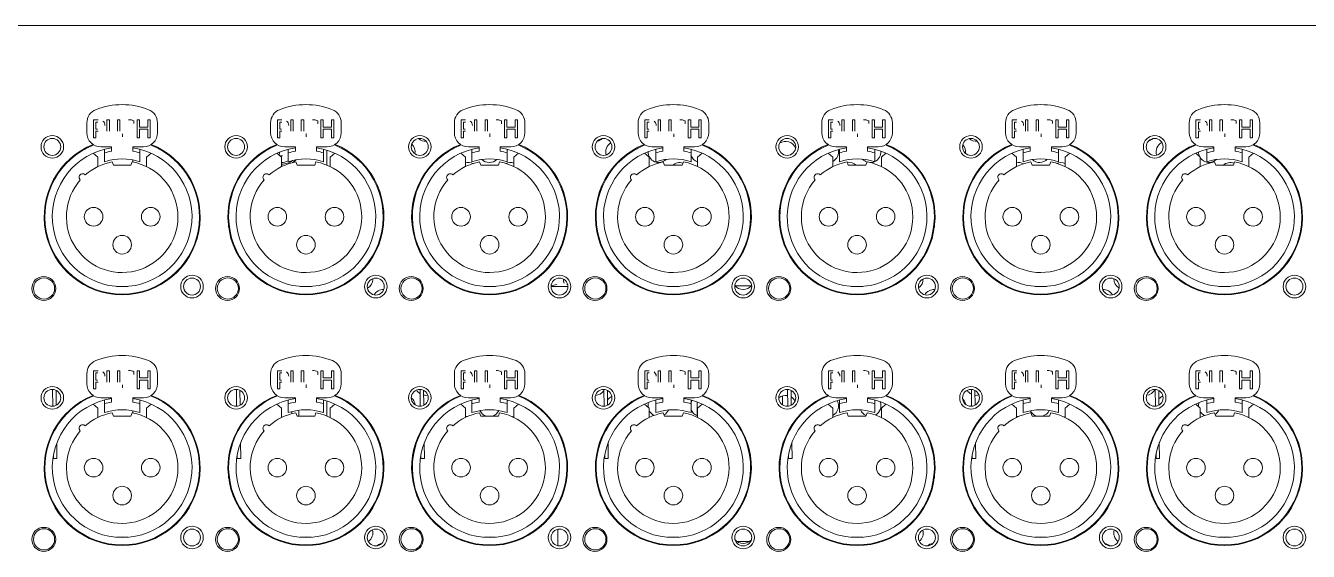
# Model space of a CAD drawing. Header units: millimetres. Extents: x -12727 to 3737, y -1743 to 2772.
# Drawn here: x 583 to 764.8, y 554.1 to 628.7 of the extents above; entities that cross this region are included whole.
import ezdxf

# ---------------------------------------------------------------- set-up
doc = ezdxf.new("R2010")
doc.units = ezdxf.units.MM
doc.layers.get('0').update_dxf_attribs({"lineweight": 5})
doc.layers.add('-0', color=7, linetype='Continuous', lineweight=5)

# ---------------------------------------------------------------- blocks, each defined once
blk = doc.blocks.new('BEHRINGER S32')
at = {"layer": '-0', "color": 253, "lineweight": 15}
for p, q in [((21.31, 132.06), (460.31, 132.06)), ((240.89, 116.87), (240.89, 118.29)), ((242.48, 118.69), (241.84, 118.69)), ((241.84, 118.69), (241.84, 116.15)), ((242.18, 117.39), (242.18, 118.4)), ((242.18, 118.4), (242.46, 118.4)), ((243.74, 118.69), (243.74, 117.11)), ((244.08, 118.69), (243.74, 118.69)), ((244.08, 117.11), (244.08, 118.69)), ((245.24, 118.69), (245.24, 117.1)), ((245.58, 118.69), (245.24, 118.69)), ((245.58, 117.11), (245.58, 118.69)), ((247.54, 118.17), (247.56, 118.17)), ((247.56, 118.17), (247.56, 118.57)), ((248.01, 118.69), (248.01, 116.15)), ((248.34, 118.69), (248.01, 118.69)), ((248.34, 117.69), (248.34, 118.69)), ((249.51, 118.69), (249.51, 117.69)), ((249.85, 118.69), (249.51, 118.69)), ((249.85, 116.15), (249.85, 118.69)), ((250.89, 118.29), (250.89, 116.87)), ((266.93, 116.87), (266.93, 118.29)), ((268.52, 118.69), (267.88, 118.69)), ((267.88, 118.69), (267.88, 116.15)), ((268.22, 117.39), (268.22, 118.4)), ((268.22, 118.4), (268.5, 118.4)), ((269.77, 118.69), (269.77, 117.11)), ((270.11, 118.69), (269.77, 118.69)), ((270.11, 117.11), (270.11, 118.69)), ((271.27, 118.69), (271.27, 117.1)), ((271.61, 118.69), (271.27, 118.69)), ((271.61, 117.11), (271.61, 118.69)), ((273.57, 118.17), (273.6, 118.17)), ((273.6, 118.17), (273.6, 118.57)), ((274.04, 118.69), (274.04, 116.15)), ((274.38, 118.69), (274.04, 118.69)), ((274.38, 117.69), (274.38, 118.69)), ((275.55, 118.69), (275.55, 117.69)), ((275.88, 118.69), (275.55, 118.69)), ((275.88, 116.15), (275.88, 118.69)), ((276.93, 118.29), (276.93, 116.87)), ((292.96, 116.87), (292.96, 118.29)), ((294.55, 118.69), (293.91, 118.69)), ((293.91, 118.69), (293.91, 116.15)), ((294.25, 117.39), (294.25, 118.4)), ((294.25, 118.4), (294.53, 118.4)), ((295.81, 118.69), (295.81, 117.11)), ((296.15, 118.69), (295.81, 118.69)), ((296.15, 117.11), (296.15, 118.69)), ((297.31, 118.69), (297.31, 117.1)), ((297.65, 118.69), (297.31, 118.69)), ((297.65, 117.11), (297.65, 118.69)), ((299.61, 118.17), (299.63, 118.17)), ((299.63, 118.17), (299.63, 118.57)), ((300.08, 118.69), (300.08, 116.15)), ((300.41, 118.69), (300.08, 118.69)), ((300.41, 117.69), (300.41, 118.69)), ((301.58, 118.69), (301.58, 117.69)), ((301.92, 118.69), (301.58, 118.69)), ((301.92, 116.15), (301.92, 118.69)), ((302.96, 118.29), (302.96, 116.87)), ((319, 116.87), (319, 118.29)), ((320.59, 118.69), (319.95, 118.69)), ((319.95, 118.69), (319.95, 116.15)), ((320.29, 117.39), (320.29, 118.4)), ((320.29, 118.4), (320.57, 118.4)), ((321.84, 118.69), (321.84, 117.11)), ((322.18, 118.69), (321.84, 118.69)), ((322.18, 117.11), (322.18, 118.69)), ((323.34, 118.69), (323.34, 117.1)), ((323.68, 118.69), (323.34, 118.69)), ((323.68, 117.11), (323.68, 118.69)), ((325.64, 118.17), (325.67, 118.17)), ((325.67, 118.17), (325.67, 118.57)), ((326.11, 118.69), (326.11, 116.15)), ((326.45, 118.69), (326.11, 118.69)), ((326.45, 117.69), (326.45, 118.69)), ((327.62, 118.69), (327.62, 117.69)), ((327.95, 118.69), (327.62, 118.69)), ((327.95, 116.15), (327.95, 118.69)), ((329, 118.29), (329, 116.87)), ((345.03, 116.87), (345.03, 118.29)), ((346.62, 118.69), (345.98, 118.69)), ((345.98, 118.69), (345.98, 116.15)), ((346.32, 117.39), (346.32, 118.4)), ((346.32, 118.4), (346.6, 118.4)), ((347.88, 118.69), (347.88, 117.11)), ((348.22, 118.69), (347.88, 118.69)), ((348.22, 117.11), (348.22, 118.69)), ((349.38, 118.69), (349.38, 117.1)), ((349.72, 118.69), (349.38, 118.69)), ((349.72, 117.11), (349.72, 118.69)), ((351.68, 118.17), (351.7, 118.17)), ((351.7, 118.17), (351.7, 118.57)), ((352.15, 118.69), (352.15, 116.15)), ((352.48, 118.69), (352.15, 118.69)), ((352.48, 117.69), (352.48, 118.69)), ((353.65, 118.69), (353.65, 117.69)), ((353.99, 118.69), (353.65, 118.69)), ((353.99, 116.15), (353.99, 118.69)), ((355.03, 118.29), (355.03, 116.87)), ((371.07, 116.87), (371.07, 118.29)), ((372.66, 118.69), (372.02, 118.69)), ((372.02, 118.69), (372.02, 116.15)), ((372.36, 117.39), (372.36, 118.4)), ((372.36, 118.4), (372.64, 118.4)), ((373.91, 118.69), (373.91, 117.11)), ((374.25, 118.69), (373.91, 118.69)), ((374.25, 117.11), (374.25, 118.69)), ((375.41, 118.69), (375.41, 117.1)), ((375.75, 118.69), (375.41, 118.69)), ((375.75, 117.11), (375.75, 118.69)), ((377.71, 118.17), (377.74, 118.17)), ((377.74, 118.17), (377.74, 118.57)), ((378.18, 118.69), (378.18, 116.15)), ((378.52, 118.69), (378.18, 118.69)), ((378.52, 117.69), (378.52, 118.69)), ((379.69, 118.69), (379.69, 117.69)), ((380.02, 118.69), (379.69, 118.69)), ((380.02, 116.15), (380.02, 118.69)), ((381.07, 118.29), (381.07, 116.87)), ((397.1, 116.87), (397.1, 118.29)), ((398.69, 118.69), (398.05, 118.69)), ((398.05, 118.69), (398.05, 116.15)), ((398.39, 117.39), (398.39, 118.4)), ((398.39, 118.4), (398.67, 118.4)), ((399.95, 118.69), (399.95, 117.11)), ((400.29, 118.69), (399.95, 118.69)), ((400.29, 117.11), (400.29, 118.69)), ((401.45, 118.69), (401.45, 117.1)), ((401.79, 118.69), (401.45, 118.69)), ((401.79, 117.11), (401.79, 118.69)), ((403.75, 118.17), (403.77, 118.17)), ((403.77, 118.17), (403.77, 118.57)), ((404.22, 118.69), (404.22, 116.15)), ((404.55, 118.69), (404.22, 118.69)), ((404.55, 117.69), (404.55, 118.69)), ((405.72, 118.69), (405.72, 117.69)), ((406.06, 118.69), (405.72, 118.69)), ((406.06, 116.15), (406.06, 118.69)), ((407.1, 118.29), (407.1, 116.87)), ((242.41, 117.39), (242.18, 117.39)), ((242.18, 117.1), (242.47, 117.1)), ((242.18, 116.15), (242.18, 117.1)), ((245.93, 116.73), (245.93, 116.3)), ((245.96, 116.73), (245.93, 116.73)), ((249.51, 117.69), (248.34, 117.69)), ((248.34, 117.39), (249.51, 117.39)), ((248.34, 116.15), (248.34, 117.39)), ((249.51, 117.39), (249.51, 116.15)), ((268.45, 117.39), (268.22, 117.39)), ((268.22, 117.1), (268.5, 117.1)), ((268.22, 116.15), (268.22, 117.1)), ((271.97, 116.73), (271.97, 116.3)), ((271.99, 116.73), (271.97, 116.73)), ((275.55, 117.69), (274.38, 117.69)), ((274.38, 117.39), (275.55, 117.39)), ((274.38, 116.15), (274.38, 117.39)), ((275.55, 117.39), (275.55, 116.15)), ((294.48, 117.39), (294.25, 117.39)), ((294.25, 117.1), (294.54, 117.1)), ((294.25, 116.15), (294.25, 117.1)), ((298, 116.73), (298, 116.3)), ((298.03, 116.73), (298, 116.73)), ((301.58, 117.69), (300.41, 117.69)), ((300.41, 117.39), (301.58, 117.39)), ((300.41, 116.15), (300.41, 117.39)), ((301.58, 117.39), (301.58, 116.15)), ((320.52, 117.39), (320.29, 117.39)), ((320.29, 117.1), (320.57, 117.1)), ((320.29, 116.15), (320.29, 117.1)), ((324.04, 116.73), (324.04, 116.3)), ((324.06, 116.73), (324.04, 116.73)), ((327.62, 117.69), (326.45, 117.69)), ((326.45, 117.39), (327.62, 117.39)), ((326.45, 116.15), (326.45, 117.39)), ((327.62, 117.39), (327.62, 116.15)), ((346.55, 117.39), (346.32, 117.39)), ((346.32, 117.1), (346.61, 117.1)), ((346.32, 116.15), (346.32, 117.1)), ((350.07, 116.73), (350.07, 116.3)), ((350.1, 116.73), (350.07, 116.73)), ((353.65, 117.69), (352.48, 117.69)), ((352.48, 117.39), (353.65, 117.39)), ((352.48, 116.15), (352.48, 117.39)), ((353.65, 117.39), (353.65, 116.15)), ((372.59, 117.39), (372.36, 117.39)), ((372.36, 117.1), (372.64, 117.1)), ((372.36, 116.15), (372.36, 117.1)), ((376.11, 116.73), (376.11, 116.3)), ((376.13, 116.73), (376.11, 116.73)), ((379.69, 117.69), (378.52, 117.69)), ((378.52, 117.39), (379.69, 117.39)), ((378.52, 116.15), (378.52, 117.39)), ((379.69, 117.39), (379.69, 116.15)), ((398.62, 117.39), (398.39, 117.39)), ((398.39, 117.1), (398.68, 117.1)), ((398.39, 116.15), (398.39, 117.1)), ((402.14, 116.73), (402.14, 116.3)), ((402.17, 116.73), (402.14, 116.73)), ((405.72, 117.69), (404.55, 117.69)), ((404.55, 117.39), (405.72, 117.39)), ((404.55, 116.15), (404.55, 117.39)), ((405.72, 117.39), (405.72, 116.15)), ((241.84, 116.15), (242.18, 116.15)), ((244.39, 114.87), (242.89, 114.87)), ((243.39, 114.55), (243.39, 114.03)), ((244.39, 114.25), (244.39, 114.87)), ((247.39, 114.87), (247.39, 114.25)), ((248.89, 114.87), (247.39, 114.87)), ((248.01, 116.15), (248.34, 116.15)), ((248.39, 114.03), (248.39, 114.55)), ((249.51, 116.15), (249.85, 116.15)), ((267.88, 116.15), (268.22, 116.15)), ((270.43, 114.87), (268.93, 114.87)), ((269.43, 114.55), (269.43, 114.03)), ((270.43, 114.25), (270.43, 114.87)), ((273.43, 114.87), (273.43, 114.25)), ((274.93, 114.87), (273.43, 114.87)), ((274.04, 116.15), (274.38, 116.15)), ((274.43, 114.03), (274.43, 114.55)), ((275.55, 116.15), (275.88, 116.15)), ((293.91, 116.15), (294.25, 116.15)), ((296.46, 114.87), (294.96, 114.87)), ((295.46, 114.55), (295.46, 114.03)), ((296.46, 114.25), (296.46, 114.87)), ((299.46, 114.87), (299.46, 114.25)), ((300.96, 114.87), (299.46, 114.87)), ((300.08, 116.15), (300.41, 116.15)), ((300.46, 114.03), (300.46, 114.55)), ((301.58, 116.15), (301.92, 116.15)), ((319.95, 116.15), (320.29, 116.15)), ((322.5, 114.87), (321, 114.87)), ((321.5, 114.55), (321.5, 114.03)), ((322.5, 114.25), (322.5, 114.87)), ((325.5, 114.87), (325.5, 114.25)), ((327, 114.87), (325.5, 114.87)), ((326.11, 116.15), (326.45, 116.15)), ((326.5, 114.03), (326.5, 114.55)), ((327.62, 116.15), (327.95, 116.15)), ((345.98, 116.15), (346.32, 116.15)), ((348.53, 114.87), (347.03, 114.87)), ((347.53, 114.55), (347.53, 114.03)), ((348.53, 114.25), (348.53, 114.87)), ((351.53, 114.87), (351.53, 114.25)), ((353.03, 114.87), (351.53, 114.87)), ((352.15, 116.15), (352.48, 116.15)), ((352.53, 114.03), (352.53, 114.55)), ((353.65, 116.15), (353.99, 116.15)), ((372.02, 116.15), (372.36, 116.15)), ((374.57, 114.87), (373.07, 114.87)), ((373.57, 114.55), (373.57, 114.03)), ((374.57, 114.25), (374.57, 114.87)), ((377.57, 114.87), (377.57, 114.25)), ((379.07, 114.87), (377.57, 114.87)), ((378.18, 116.15), (378.52, 116.15)), ((378.57, 114.03), (378.57, 114.55)), ((379.69, 116.15), (380.02, 116.15)), ((398.05, 116.15), (398.39, 116.15)), ((400.6, 114.87), (399.1, 114.87)), ((399.6, 114.55), (399.6, 114.03)), ((400.6, 114.25), (400.6, 114.87)), ((403.6, 114.87), (403.6, 114.25)), ((405.1, 114.87), (403.6, 114.87)), ((404.22, 116.15), (404.55, 116.15)), ((404.6, 114.03), (404.6, 114.55)), ((405.72, 116.15), (406.06, 116.15)), ((242.45, 113.4), (241.8, 113.99)), ((242.45, 113.4), (242.45, 112.08)), ((243.39, 112.78), (243.39, 114.03)), ((244.64, 112.27), (244.47, 112.74)), ((247.31, 112.74), (247.14, 112.27)), ((247.41, 113.03), (247.41, 112.72)), ((248.39, 114.03), (248.39, 112.78)), ((249.98, 113.99), (249.34, 113.4)), ((249.34, 112.08), (249.34, 113.4)), ((268.48, 113.4), (267.83, 113.99)), ((268.14, 113.71), (268.19, 114.14)), ((268.48, 113.4), (268.48, 112.08)), ((269.43, 112.78), (269.43, 114.03)), ((270.68, 112.27), (270.5, 112.74)), ((273.35, 112.74), (273.18, 112.27)), ((274.43, 114.03), (274.43, 112.78)), ((274.91, 112.29), (274.91, 114.41)), ((276.02, 113.99), (275.37, 113.4)), ((275.37, 112.08), (275.37, 113.4)), ((294.52, 113.4), (293.87, 113.99)), ((294.52, 113.4), (294.52, 112.08)), ((295.46, 112.78), (295.46, 114.03)), ((296.71, 112.27), (296.54, 112.74)), ((299.38, 112.74), (299.21, 112.27)), ((300.46, 114.03), (300.46, 112.78)), ((302.05, 113.99), (301.41, 113.4)), ((301.41, 112.08), (301.41, 113.4)), ((320.55, 113.4), (319.9, 113.99)), ((320.55, 113.4), (320.55, 112.08)), ((321.5, 112.78), (321.5, 114.03)), ((322.75, 112.27), (322.57, 112.74)), ((325.42, 112.74), (325.25, 112.27)), ((326.5, 114.03), (326.5, 112.78)), ((328.09, 113.99), (327.44, 113.4)), ((327.44, 112.08), (327.44, 113.4)), ((346.59, 113.4), (345.94, 113.99)), ((346.59, 113.4), (346.59, 112.08)), ((347.53, 112.78), (347.53, 114.03)), ((348.78, 112.27), (348.61, 112.74)), ((351.45, 112.74), (351.28, 112.27)), ((352.53, 114.03), (352.53, 112.78)), ((354.12, 113.99), (353.48, 113.4)), ((353.48, 112.08), (353.48, 113.4)), ((372.62, 113.4), (371.97, 113.99)), ((372.62, 113.4), (372.62, 112.08)), ((373.57, 112.78), (373.57, 114.03)), ((374.82, 112.27), (374.64, 112.74)), ((377.49, 112.74), (377.32, 112.27)), ((378.57, 114.03), (378.57, 112.78)), ((380.16, 113.99), (379.51, 113.4)), ((379.51, 112.08), (379.51, 113.4)), ((398.66, 113.4), (398.01, 113.99)), ((398.66, 113.4), (398.66, 112.08)), ((399.6, 112.78), (399.6, 114.03)), ((400.85, 112.27), (400.68, 112.74)), ((403.52, 112.74), (403.35, 112.27)), ((404.6, 114.03), (404.6, 112.78)), ((406.19, 113.99), (405.55, 113.4)), ((405.55, 112.08), (405.55, 113.4)), ((244.64, 112.27), (247.14, 112.27)), ((270.68, 112.27), (273.18, 112.27)), ((296.71, 112.27), (299.21, 112.27)), ((322.75, 112.27), (325.25, 112.27)), ((348.78, 112.27), (351.28, 112.27)), ((374.82, 112.27), (377.32, 112.27)), ((400.85, 112.27), (403.35, 112.27)), ((403.41, 112.44), (403.41, 112.57)), ((234.94, 106.45), (234.94, 104.97)), ((256.84, 104.97), (256.84, 106.45)), ((260.98, 106.45), (260.98, 104.97)), ((282.88, 104.97), (282.88, 106.45)), ((287.01, 106.45), (287.01, 104.97)), ((308.91, 104.97), (308.91, 106.45)), ((313.05, 106.45), (313.05, 104.97)), ((334.95, 104.97), (334.95, 106.45)), ((339.08, 106.45), (339.08, 104.97)), ((360.98, 104.97), (360.98, 106.45)), ((365.12, 106.45), (365.12, 104.97)), ((387.02, 104.97), (387.02, 106.45)), ((391.15, 106.45), (391.15, 104.97)), ((413.05, 104.97), (413.05, 106.45)), ((234.94, 104.97), (234.94, 103.49)), ((256.84, 103.49), (256.84, 104.97)), ((260.98, 104.97), (260.98, 103.49)), ((282.88, 103.49), (282.88, 104.97)), ((287.01, 104.97), (287.01, 103.49)), ((308.91, 103.49), (308.91, 104.97)), ((313.05, 104.97), (313.05, 103.49)), ((334.95, 103.49), (334.95, 104.97)), ((339.08, 104.97), (339.08, 103.49)), ((360.98, 103.49), (360.98, 104.97)), ((365.12, 104.97), (365.12, 103.49)), ((387.02, 103.49), (387.02, 104.97)), ((391.15, 104.97), (391.15, 103.49)), ((413.05, 103.49), (413.05, 104.97)), ((246.71, 95.1), (245.07, 95.1)), ((272.74, 95.1), (271.11, 95.1)), ((298.78, 95.1), (297.14, 95.1)), ((306.66, 95.11), (309.06, 95.11)), ((307.51, 95.39), (307.51, 95.39)), ((324.81, 95.1), (323.18, 95.1)), ((335.03, 95.16), (332.79, 95.16)), ((350.85, 95.1), (349.21, 95.1)), ((376.88, 95.1), (375.25, 95.1)), ((402.92, 95.1), (401.28, 95.1)), ((240.89, 81.31), (240.89, 82.73)), ((242.48, 83.13), (241.84, 83.13)), ((241.84, 83.13), (241.84, 80.59)), ((242.18, 81.83), (242.18, 82.84)), ((242.18, 82.84), (242.46, 82.84)), ((242.41, 81.83), (242.18, 81.83)), ((243.74, 83.13), (243.74, 81.55)), ((244.08, 83.13), (243.74, 83.13)), ((244.08, 81.55), (244.08, 83.13)), ((245.24, 83.13), (245.24, 81.54)), ((245.58, 83.13), (245.24, 83.13)), ((245.58, 81.55), (245.58, 83.13)), ((247.54, 82.61), (247.56, 82.61)), ((247.56, 82.61), (247.56, 83.01)), ((248.01, 83.13), (248.01, 80.59)), ((248.34, 83.13), (248.01, 83.13)), ((248.34, 82.13), (248.34, 83.13)), ((249.51, 82.13), (248.34, 82.13)), ((248.34, 81.83), (249.51, 81.83)), ((248.34, 80.59), (248.34, 81.83)), ((249.51, 83.13), (249.51, 82.13)), ((249.85, 83.13), (249.51, 83.13)), ((249.51, 81.83), (249.51, 80.59)), ((249.85, 80.59), (249.85, 83.13)), ((250.89, 82.73), (250.89, 81.31)), ((266.93, 81.31), (266.93, 82.73)), ((268.52, 83.13), (267.88, 83.13)), ((267.88, 83.13), (267.88, 80.59)), ((268.22, 81.83), (268.22, 82.84)), ((268.22, 82.84), (268.5, 82.84)), ((268.45, 81.83), (268.22, 81.83)), ((269.77, 83.13), (269.77, 81.55)), ((270.11, 83.13), (269.77, 83.13)), ((270.11, 81.55), (270.11, 83.13)), ((271.27, 83.13), (271.27, 81.54)), ((271.61, 83.13), (271.27, 83.13)), ((271.61, 81.55), (271.61, 83.13)), ((273.57, 82.61), (273.6, 82.61)), ((273.6, 82.61), (273.6, 83.01)), ((274.04, 83.13), (274.04, 80.59)), ((274.38, 83.13), (274.04, 83.13)), ((274.38, 82.13), (274.38, 83.13)), ((275.55, 82.13), (274.38, 82.13)), ((274.38, 81.83), (275.55, 81.83)), ((274.38, 80.59), (274.38, 81.83)), ((275.55, 83.13), (275.55, 82.13)), ((275.88, 83.13), (275.55, 83.13)), ((275.55, 81.83), (275.55, 80.59)), ((275.88, 80.59), (275.88, 83.13)), ((276.93, 82.73), (276.93, 81.31)), ((292.96, 81.31), (292.96, 82.73)), ((294.55, 83.13), (293.91, 83.13)), ((293.91, 83.13), (293.91, 80.59)), ((294.25, 81.83), (294.25, 82.84)), ((294.25, 82.84), (294.53, 82.84)), ((294.48, 81.83), (294.25, 81.83)), ((295.81, 83.13), (295.81, 81.55)), ((296.15, 83.13), (295.81, 83.13)), ((296.15, 81.55), (296.15, 83.13)), ((297.31, 83.13), (297.31, 81.54)), ((297.65, 83.13), (297.31, 83.13)), ((297.65, 81.55), (297.65, 83.13)), ((299.61, 82.61), (299.63, 82.61)), ((299.63, 82.61), (299.63, 83.01)), ((300.08, 83.13), (300.08, 80.59)), ((300.41, 83.13), (300.08, 83.13)), ((300.41, 82.13), (300.41, 83.13)), ((301.58, 82.13), (300.41, 82.13)), ((300.41, 81.83), (301.58, 81.83)), ((300.41, 80.59), (300.41, 81.83)), ((301.58, 83.13), (301.58, 82.13)), ((301.92, 83.13), (301.58, 83.13)), ((301.58, 81.83), (301.58, 80.59)), ((301.92, 80.59), (301.92, 83.13)), ((302.96, 82.73), (302.96, 81.31)), ((319, 81.31), (319, 82.73)), ((320.59, 83.13), (319.95, 83.13)), ((319.95, 83.13), (319.95, 80.59)), ((320.29, 81.83), (320.29, 82.84)), ((320.29, 82.84), (320.57, 82.84)), ((320.52, 81.83), (320.29, 81.83)), ((321.84, 83.13), (321.84, 81.55)), ((322.18, 83.13), (321.84, 83.13)), ((322.18, 81.55), (322.18, 83.13)), ((323.34, 83.13), (323.34, 81.54)), ((323.68, 83.13), (323.34, 83.13)), ((323.68, 81.55), (323.68, 83.13)), ((325.64, 82.61), (325.67, 82.61)), ((325.67, 82.61), (325.67, 83.01)), ((326.11, 83.13), (326.11, 80.59)), ((326.45, 83.13), (326.11, 83.13)), ((326.45, 82.13), (326.45, 83.13)), ((327.62, 82.13), (326.45, 82.13)), ((326.45, 81.83), (327.62, 81.83)), ((326.45, 80.59), (326.45, 81.83)), ((327.62, 83.13), (327.62, 82.13)), ((327.95, 83.13), (327.62, 83.13)), ((327.62, 81.83), (327.62, 80.59)), ((327.95, 80.59), (327.95, 83.13)), ((329, 82.73), (329, 81.31)), ((345.03, 81.31), (345.03, 82.73)), ((346.62, 83.13), (345.98, 83.13)), ((345.98, 83.13), (345.98, 80.59)), ((346.32, 81.83), (346.32, 82.84)), ((346.32, 82.84), (346.6, 82.84)), ((346.55, 81.83), (346.32, 81.83)), ((347.88, 83.13), (347.88, 81.55)), ((348.22, 83.13), (347.88, 83.13)), ((348.22, 81.55), (348.22, 83.13)), ((349.38, 83.13), (349.38, 81.54)), ((349.72, 83.13), (349.38, 83.13)), ((349.72, 81.55), (349.72, 83.13)), ((351.68, 82.61), (351.7, 82.61)), ((351.7, 82.61), (351.7, 83.01)), ((352.15, 83.13), (352.15, 80.59)), ((352.48, 83.13), (352.15, 83.13)), ((352.48, 82.13), (352.48, 83.13)), ((353.65, 82.13), (352.48, 82.13)), ((352.48, 81.83), (353.65, 81.83)), ((352.48, 80.59), (352.48, 81.83)), ((353.65, 83.13), (353.65, 82.13)), ((353.99, 83.13), (353.65, 83.13)), ((353.65, 81.83), (353.65, 80.59)), ((353.99, 80.59), (353.99, 83.13)), ((355.03, 82.73), (355.03, 81.31)), ((371.07, 81.31), (371.07, 82.73)), ((372.66, 83.13), (372.02, 83.13)), ((372.02, 83.13), (372.02, 80.59)), ((372.36, 81.83), (372.36, 82.84)), ((372.36, 82.84), (372.64, 82.84)), ((372.59, 81.83), (372.36, 81.83)), ((373.91, 83.13), (373.91, 81.55)), ((374.25, 83.13), (373.91, 83.13)), ((374.25, 81.55), (374.25, 83.13)), ((375.41, 83.13), (375.41, 81.54)), ((375.75, 83.13), (375.41, 83.13)), ((375.75, 81.55), (375.75, 83.13)), ((377.71, 82.61), (377.74, 82.61)), ((377.74, 82.61), (377.74, 83.01)), ((378.18, 83.13), (378.18, 80.59)), ((378.52, 83.13), (378.18, 83.13)), ((378.52, 82.13), (378.52, 83.13)), ((379.69, 82.13), (378.52, 82.13)), ((378.52, 81.83), (379.69, 81.83)), ((378.52, 80.59), (378.52, 81.83)), ((379.69, 83.13), (379.69, 82.13)), ((380.02, 83.13), (379.69, 83.13)), ((379.69, 81.83), (379.69, 80.59)), ((380.02, 80.59), (380.02, 83.13)), ((381.07, 82.73), (381.07, 81.31)), ((397.1, 81.31), (397.1, 82.73)), ((398.69, 83.13), (398.05, 83.13)), ((398.05, 83.13), (398.05, 80.59)), ((398.39, 81.83), (398.39, 82.84)), ((398.39, 82.84), (398.67, 82.84)), ((398.62, 81.83), (398.39, 81.83)), ((399.95, 83.13), (399.95, 81.55)), ((400.29, 83.13), (399.95, 83.13)), ((400.29, 81.55), (400.29, 83.13)), ((401.45, 83.13), (401.45, 81.54)), ((401.79, 83.13), (401.45, 83.13)), ((401.79, 81.55), (401.79, 83.13)), ((403.75, 82.61), (403.77, 82.61)), ((403.77, 82.61), (403.77, 83.01)), ((404.22, 83.13), (404.22, 80.59)), ((404.55, 83.13), (404.22, 83.13)), ((404.55, 82.13), (404.55, 83.13)), ((405.72, 82.13), (404.55, 82.13)), ((404.55, 81.83), (405.72, 81.83)), ((404.55, 80.59), (404.55, 81.83)), ((405.72, 83.13), (405.72, 82.13)), ((406.06, 83.13), (405.72, 83.13)), ((405.72, 81.83), (405.72, 80.59)), ((406.06, 80.59), (406.06, 83.13)), ((407.1, 82.73), (407.1, 81.31)), ((236.06, 78.11), (236.03, 80.51)), ((236.56, 78.25), (236.53, 80.38)), ((241.84, 80.59), (242.18, 80.59)), ((242.18, 81.54), (242.47, 81.54)), ((242.18, 80.59), (242.18, 81.54)), ((245.93, 81.17), (245.93, 80.74)), ((245.96, 81.17), (245.93, 81.17)), ((248.01, 80.59), (248.34, 80.59)), ((249.51, 80.59), (249.85, 80.59)), ((262.1, 78.11), (262.07, 80.51)), ((262.6, 78.25), (262.57, 80.38)), ((267.88, 80.59), (268.22, 80.59)), ((268.22, 81.54), (268.5, 81.54)), ((268.22, 80.59), (268.22, 81.54)), ((271.97, 81.17), (271.97, 80.74)), ((271.99, 81.17), (271.97, 81.17)), ((274.04, 80.59), (274.38, 80.59)), ((275.55, 80.59), (275.88, 80.59)), ((288.14, 78.11), (288.11, 80.51)), ((288.63, 78.26), (288.61, 80.38)), ((293.91, 80.59), (294.25, 80.59)), ((294.25, 81.54), (294.54, 81.54)), ((294.25, 80.59), (294.25, 81.54)), ((298, 81.17), (298, 80.74)), ((298.03, 81.17), (298, 81.17)), ((300.08, 80.59), (300.41, 80.59)), ((301.58, 80.59), (301.92, 80.59)), ((314.18, 78.11), (314.15, 80.51)), ((314.67, 78.26), (314.65, 80.38)), ((319.95, 80.59), (320.29, 80.59)), ((320.29, 81.54), (320.57, 81.54)), ((320.29, 80.59), (320.29, 81.54)), ((324.04, 81.17), (324.04, 80.74)), ((324.06, 81.17), (324.04, 81.17)), ((326.11, 80.59), (326.45, 80.59)), ((327.62, 80.59), (327.95, 80.59)), ((340.22, 78.11), (340.19, 80.51)), ((340.71, 78.26), (340.69, 80.37)), ((345.98, 80.59), (346.32, 80.59)), ((346.32, 81.54), (346.61, 81.54)), ((346.32, 80.59), (346.32, 81.54)), ((350.07, 81.17), (350.07, 80.74)), ((350.1, 81.17), (350.07, 81.17)), ((352.15, 80.59), (352.48, 80.59)), ((353.65, 80.59), (353.99, 80.59)), ((366.26, 78.11), (366.23, 80.51)), ((366.75, 78.27), (366.73, 80.37)), ((372.02, 80.59), (372.36, 80.59)), ((372.36, 81.54), (372.64, 81.54)), ((372.36, 80.59), (372.36, 81.54)), ((376.11, 81.17), (376.11, 80.74)), ((376.13, 81.17), (376.11, 81.17)), ((378.18, 80.59), (378.52, 80.59)), ((379.69, 80.59), (380.02, 80.59)), ((392.3, 78.11), (392.27, 80.51)), ((392.79, 78.27), (392.77, 80.37)), ((398.05, 80.59), (398.39, 80.59)), ((398.39, 81.54), (398.68, 81.54)), ((398.39, 80.59), (398.39, 81.54)), ((402.14, 81.17), (402.14, 80.74)), ((402.17, 81.17), (402.14, 81.17)), ((404.22, 80.59), (404.55, 80.59)), ((405.72, 80.59), (406.06, 80.59)), ((242.45, 77.84), (241.8, 78.43)), ((244.39, 79.31), (242.89, 79.31)), ((243.39, 78.99), (243.39, 78.47)), ((243.39, 77.22), (243.39, 78.47)), ((244.39, 78.69), (244.39, 79.31)), ((247.39, 79.31), (247.39, 78.69)), ((248.89, 79.31), (247.39, 79.31)), ((248.39, 78.47), (248.39, 78.99)), ((248.39, 78.47), (248.39, 77.22)), ((249.98, 78.43), (249.34, 77.84)), ((268.48, 77.84), (267.83, 78.43)), ((270.43, 79.31), (268.93, 79.31)), ((269.43, 78.99), (269.43, 78.47)), ((269.43, 77.22), (269.43, 78.47)), ((270.43, 78.69), (270.43, 79.31)), ((273.43, 79.31), (273.43, 78.69)), ((274.93, 79.31), (273.43, 79.31)), ((274.43, 78.47), (274.43, 78.99)), ((274.43, 78.47), (274.43, 77.22)), ((274.91, 76.73), (274.91, 78.85)), ((276.02, 78.43), (275.37, 77.84)), ((294.52, 77.84), (293.87, 78.43)), ((296.46, 79.31), (294.96, 79.31)), ((295.46, 78.99), (295.46, 78.47)), ((295.46, 77.22), (295.46, 78.47)), ((296.46, 78.69), (296.46, 79.31)), ((299.46, 79.31), (299.46, 78.69)), ((300.96, 79.31), (299.46, 79.31)), ((300.46, 78.47), (300.46, 78.99)), ((300.46, 78.47), (300.46, 77.22)), ((302.05, 78.43), (301.41, 77.84)), ((320.55, 77.84), (319.9, 78.43)), ((322.5, 79.31), (321, 79.31)), ((321.5, 78.99), (321.5, 78.47)), ((321.5, 77.22), (321.5, 78.47)), ((322.5, 78.69), (322.5, 79.31)), ((325.5, 79.31), (325.5, 78.69)), ((327, 79.31), (325.5, 79.31)), ((326.5, 78.47), (326.5, 78.99)), ((326.5, 78.47), (326.5, 77.22)), ((327.36, 78.72), (327.36, 76.76)), ((328.09, 78.43), (327.44, 77.84)), ((339.46, 78.32), (339.46, 79.59)), ((346.59, 77.84), (345.94, 78.43)), ((348.53, 79.31), (347.03, 79.31)), ((347.53, 78.99), (347.53, 78.47)), ((347.53, 77.22), (347.53, 78.47)), ((348.53, 78.69), (348.53, 79.31)), ((351.53, 79.31), (351.53, 78.69)), ((353.03, 79.31), (351.53, 79.31)), ((352.53, 78.47), (352.53, 78.99)), ((352.53, 78.47), (352.53, 77.22)), ((354.12, 78.43), (353.48, 77.84)), ((372.62, 77.84), (371.97, 78.43)), ((374.57, 79.31), (373.07, 79.31)), ((373.57, 78.99), (373.57, 78.47)), ((373.57, 77.22), (373.57, 78.47)), ((374.57, 78.69), (374.57, 79.31)), ((377.57, 79.31), (377.57, 78.69)), ((379.07, 79.31), (377.57, 79.31)), ((378.57, 78.47), (378.57, 78.99)), ((378.57, 78.47), (378.57, 77.22)), ((380.16, 78.43), (379.51, 77.84)), ((398.66, 77.84), (398.01, 78.43)), ((400.6, 79.31), (399.1, 79.31)), ((399.6, 78.99), (399.6, 78.47)), ((399.6, 77.22), (399.6, 78.47)), ((400.6, 78.69), (400.6, 79.31)), ((403.6, 79.31), (403.6, 78.69)), ((405.1, 79.31), (403.6, 79.31)), ((404.6, 78.47), (404.6, 78.99)), ((404.6, 78.47), (404.6, 77.22)), ((406.19, 78.43), (405.55, 77.84)), ((242.45, 77.84), (242.45, 76.52)), ((244.64, 76.71), (244.47, 77.18)), ((244.64, 76.71), (247.14, 76.71)), ((247.31, 77.18), (247.14, 76.71)), ((247.41, 77.47), (247.41, 77.16)), ((249.34, 76.52), (249.34, 77.84)), ((268.48, 77.84), (268.48, 76.52)), ((269.91, 77.36), (269.91, 77.05)), ((270.68, 76.71), (270.5, 77.18)), ((270.68, 76.71), (273.18, 76.71)), ((270.91, 76.71), (270.91, 77.55)), ((273.35, 77.18), (273.18, 76.71)), ((275.37, 76.52), (275.37, 77.84)), ((294.52, 77.84), (294.52, 76.52)), ((296.71, 76.71), (296.54, 77.18)), ((296.71, 76.71), (299.21, 76.71)), ((299.38, 77.18), (299.21, 76.71)), ((301.41, 76.52), (301.41, 77.84)), ((320.55, 77.84), (320.55, 76.52)), ((322.75, 76.71), (322.57, 77.18)), ((322.75, 76.71), (325.25, 76.71)), ((325.42, 77.18), (325.25, 76.71)), ((327.44, 76.52), (327.44, 77.84)), ((346.59, 77.84), (346.59, 76.52)), ((348.78, 76.71), (348.61, 77.18)), ((348.78, 76.71), (351.28, 76.71)), ((351.45, 77.18), (351.28, 76.71)), ((353.48, 76.52), (353.48, 77.84)), ((372.62, 77.84), (372.62, 76.52)), ((374.82, 76.71), (374.64, 77.18)), ((374.82, 76.71), (377.32, 76.71)), ((377.49, 77.18), (377.32, 76.71)), ((379.51, 76.52), (379.51, 77.84)), ((398.66, 77.84), (398.66, 76.52)), ((400.85, 76.71), (400.68, 77.18)), ((400.85, 76.71), (403.35, 76.71)), ((403.52, 77.18), (403.35, 76.71)), ((405.55, 76.52), (405.55, 77.84)), ((236.65, 70.69), (236.63, 72.9)), ((262.69, 70.69), (262.66, 72.91)), ((288.73, 70.69), (288.7, 72.92)), ((314.77, 70.69), (314.74, 72.94)), ((340.81, 70.69), (340.78, 72.95)), ((366.85, 70.69), (366.82, 72.96)), ((392.89, 70.69), (392.86, 72.97)), ((234.94, 70.89), (234.94, 69.41)), ((236.15, 70.69), (236.15, 71.17)), ((256.84, 69.41), (256.84, 70.89)), ((260.98, 70.89), (260.98, 69.41)), ((262.19, 70.69), (262.19, 71.19)), ((282.88, 69.41), (282.88, 70.89)), ((287.01, 70.89), (287.01, 69.41)), ((288.23, 70.69), (288.23, 71.22)), ((308.91, 69.41), (308.91, 70.89)), ((313.05, 70.89), (313.05, 69.41)), ((314.27, 70.69), (314.27, 71.24)), ((334.95, 69.41), (334.95, 70.89)), ((339.08, 70.89), (339.08, 69.41)), ((340.31, 70.69), (340.31, 71.27)), ((360.98, 69.41), (360.98, 70.89)), ((365.12, 70.89), (365.12, 69.41)), ((366.35, 70.69), (366.35, 71.29)), ((387.02, 69.41), (387.02, 70.89)), ((391.15, 70.89), (391.15, 69.41)), ((392.39, 70.69), (392.39, 71.32)), ((413.05, 69.41), (413.05, 70.89)), ((234.94, 69.41), (234.94, 67.93)), ((236.65, 70.69), (236.15, 70.69)), ((256.84, 67.93), (256.84, 69.41)), ((260.98, 69.41), (260.98, 67.93)), ((262.69, 70.69), (262.19, 70.69)), ((282.88, 67.93), (282.88, 69.41)), ((287.01, 69.41), (287.01, 67.93)), ((288.73, 70.69), (288.23, 70.69)), ((308.91, 67.93), (308.91, 69.41)), ((313.05, 69.41), (313.05, 67.93)), ((314.77, 70.69), (314.27, 70.69)), ((334.95, 67.93), (334.95, 69.41)), ((339.08, 69.41), (339.08, 67.93)), ((340.81, 70.69), (340.31, 70.69)), ((360.98, 67.93), (360.98, 69.41)), ((365.12, 69.41), (365.12, 67.93)), ((366.85, 70.69), (366.35, 70.69)), ((387.02, 67.93), (387.02, 69.41)), ((391.15, 69.41), (391.15, 67.93)), ((392.89, 70.69), (392.39, 70.69)), ((413.05, 67.93), (413.05, 69.41)), ((307.63, 60.69), (307.63, 58.33)), ((246.71, 59.54), (245.07, 59.54)), ((272.74, 59.54), (271.11, 59.54)), ((298.78, 59.54), (297.14, 59.54)), ((324.81, 59.54), (323.18, 59.54)), ((333.01, 58.96), (334.81, 58.96)), ((350.85, 59.54), (349.21, 59.54)), ((376.88, 59.54), (375.25, 59.54)), ((402.92, 59.54), (401.28, 59.54))]:
    blk.add_line(p, q, dxfattribs=at)
for centre, radius in [((235.99, 114.87), 1.6), ((262.03, 114.87), 1.6), ((288.06, 114.87), 1.6), ((314.1, 114.87), 1.6), ((340.13, 114.87), 1.6), ((366.17, 114.87), 1.6), ((392.2, 114.87), 1.6), ((235.99, 114.87), 1.2), ((262.03, 114.87), 1.2), ((288.06, 114.87), 1.2), ((314.1, 114.87), 1.2), ((340.13, 114.87), 1.2), ((366.17, 114.87), 1.2), ((392.2, 114.87), 1.2), ((241.84, 104.97), 1.32), ((249.94, 104.97), 1.32), ((267.88, 104.97), 1.32), ((275.98, 104.97), 1.32), ((293.91, 104.97), 1.32), ((302.01, 104.97), 1.32), ((319.95, 104.97), 1.32), ((328.05, 104.97), 1.32), ((345.98, 104.97), 1.32), ((354.08, 104.97), 1.32), ((372.02, 104.97), 1.32), ((380.12, 104.97), 1.32), ((398.05, 104.97), 1.32), ((406.15, 104.97), 1.32), ((245.89, 101.01), 1.32), ((271.93, 101.01), 1.32), ((297.96, 101.01), 1.32), ((324, 101.01), 1.32), ((350.03, 101.01), 1.32), ((376.07, 101.01), 1.32), ((402.1, 101.01), 1.32), ((234.78, 94.81), 1.7), ((255.79, 95.07), 1.6), ((260.82, 94.81), 1.7), ((281.83, 95.07), 1.6), ((286.85, 94.81), 1.7), ((307.86, 95.07), 1.6), ((312.89, 94.81), 1.7), ((333.9, 95.07), 1.6), ((338.92, 94.81), 1.7), ((359.93, 95.07), 1.6), ((364.96, 94.81), 1.7), ((385.97, 95.07), 1.6), ((390.99, 94.81), 1.7), ((412, 95.07), 1.6), ((234.82, 94.81), 1.5), ((255.79, 95.07), 1.2), ((260.86, 94.81), 1.5), ((281.83, 95.07), 1.2), ((286.9, 94.81), 1.5), ((307.86, 95.07), 1.2), ((312.94, 94.81), 1.5), ((333.9, 95.07), 1.2), ((338.98, 94.81), 1.5), ((359.93, 95.07), 1.2), ((365.02, 94.81), 1.5), ((385.97, 95.07), 1.2), ((391.06, 94.81), 1.5), ((412, 95.07), 1.2), ((235.99, 79.31), 1.6), ((235.99, 79.31), 1.2), ((262.03, 79.31), 1.6), ((262.03, 79.31), 1.2), ((288.06, 79.31), 1.6), ((288.06, 79.31), 1.2), ((314.1, 79.31), 1.6), ((314.1, 79.31), 1.2), ((340.13, 79.31), 1.6), ((340.13, 79.31), 1.2), ((366.17, 79.31), 1.6), ((366.17, 79.31), 1.2), ((392.2, 79.31), 1.6), ((392.2, 79.31), 1.2), ((241.84, 69.41), 1.32), ((249.94, 69.41), 1.32), ((267.88, 69.41), 1.32), ((275.98, 69.41), 1.32), ((293.91, 69.41), 1.32), ((302.01, 69.41), 1.32), ((319.95, 69.41), 1.32), ((328.05, 69.41), 1.32), ((345.98, 69.41), 1.32), ((354.08, 69.41), 1.32), ((372.02, 69.41), 1.32), ((380.12, 69.41), 1.32), ((398.05, 69.41), 1.32), ((406.15, 69.41), 1.32), ((245.89, 65.45), 1.32), ((271.93, 65.45), 1.32), ((297.96, 65.45), 1.32), ((324, 65.45), 1.32), ((350.03, 65.45), 1.32), ((376.07, 65.45), 1.32), ((402.1, 65.45), 1.32), ((234.78, 59.25), 1.7), ((234.82, 59.25), 1.5), ((255.79, 59.51), 1.6), ((255.79, 59.51), 1.2), ((260.82, 59.25), 1.7), ((260.86, 59.25), 1.5), ((281.83, 59.51), 1.6), ((281.83, 59.51), 1.2), ((286.85, 59.25), 1.7), ((286.9, 59.25), 1.5), ((307.86, 59.51), 1.6), ((307.86, 59.51), 1.2), ((312.89, 59.25), 1.7), ((312.94, 59.25), 1.5), ((333.9, 59.51), 1.6), ((333.9, 59.51), 1.2), ((338.92, 59.25), 1.7), ((338.98, 59.25), 1.5), ((359.93, 59.51), 1.6), ((359.93, 59.51), 1.2), ((364.96, 59.25), 1.7), ((365.02, 59.25), 1.5), ((385.97, 59.51), 1.6), ((385.97, 59.51), 1.2), ((390.99, 59.25), 1.7), ((391.06, 59.25), 1.5), ((412, 59.51), 1.6), ((412, 59.51), 1.2)]:
    blk.add_circle(centre, radius, dxfattribs=at)
for centre, radius, start, end in [((242.89, 118.29), 2, 112.0243, 180), ((245.89, 110.87), 10, 67.9757, 112.0243), ((248.89, 118.29), 2, 0, 67.9757), ((268.93, 118.29), 2, 112.0243, 180), ((271.93, 110.87), 10, 67.9757, 112.0243), ((274.93, 118.29), 2, 0, 67.9757), ((294.96, 118.29), 2, 112.0243, 180), ((297.96, 110.87), 10, 67.9757, 112.0243), ((300.96, 118.29), 2, 0, 67.9757), ((321, 118.29), 2, 112.0243, 180), ((324, 110.87), 10, 67.9757, 112.0243), ((327, 118.29), 2, 0, 67.9757), ((347.03, 118.29), 2, 112.0243, 180), ((350.03, 110.87), 10, 67.9757, 112.0243), ((353.03, 118.29), 2, 0, 67.9757), ((373.07, 118.29), 2, 112.0243, 180), ((376.07, 110.87), 10, 67.9757, 112.0243), ((379.07, 118.29), 2, 0, 67.9757), ((399.1, 118.29), 2, 112.0243, 180), ((402.1, 110.87), 10, 67.9757, 112.0243), ((405.1, 118.29), 2, 0, 67.9757), ((242.89, 116.87), 2, 180, 270), ((248.89, 116.87), 2, 270, 0), ((268.93, 116.87), 2, 180, 270), ((274.93, 116.87), 2, 270, 0), ((294.96, 116.87), 2, 180, 270), ((300.96, 116.87), 2, 270, 0), ((321, 116.87), 2, 180, 270), ((327, 116.87), 2, 270, 0), ((347.03, 116.87), 2, 180, 270), ((353.03, 116.87), 2, 270, 0), ((373.07, 116.87), 2, 180, 270), ((379.07, 116.87), 2, 270, 0), ((399.1, 116.87), 2, 180, 270), ((405.1, 116.87), 2, 270, 0), ((245.89, 104.97), 11.05, 111.9441, 68.0559), ((245.89, 104.97), 10.95, 111.5709, 68.4291), ((245.89, 104.97), 9.9, 98.7147, 81.2853), ((271.93, 104.97), 11.05, 111.9441, 68.0559), ((271.93, 104.97), 10.95, 111.5709, 68.4291), ((271.93, 104.97), 9.9, 98.7147, 81.2853), ((297.96, 104.97), 11.05, 111.9441, 68.0559), ((285.91, 114.16), 1.5, 349.1995, 47.3503), ((297.96, 104.97), 10.95, 111.5709, 68.4291), ((288.91, 117.16), 1.5, 227.2677, 272.0045), ((297.96, 104.97), 9.9, 98.7147, 81.2853), ((324, 104.97), 11.05, 111.9441, 68.0559), ((324, 104.97), 10.95, 111.5709, 68.4291), ((312.91, 117.16), 1.5, 281.9811, 312.739), ((324, 104.97), 9.9, 98.7147, 81.2853), ((315.91, 114.16), 1.5, 120.6511, 196.6195), ((350.03, 104.97), 11.05, 111.9441, 68.0559), ((339.91, 114.16), 1.5, 20.4466, 125.1213), ((350.03, 104.97), 10.95, 111.5709, 68.4291), ((350.03, 104.97), 9.9, 98.7147, 81.2853), ((363.91, 114.16), 1.5, 351.9325, 43.0214), ((376.07, 104.97), 11.05, 111.9441, 68.0559), ((376.07, 104.97), 10.95, 111.5709, 68.4291), ((366.91, 117.16), 1.5, 228.1608, 275.7969), ((376.07, 104.97), 9.9, 98.7147, 81.2853), ((402.1, 104.97), 11.05, 111.9441, 68.0559), ((402.1, 104.97), 10.95, 111.5709, 68.4291), ((390.91, 117.16), 1.5, 287.5861, 311.2007), ((402.1, 104.97), 9.9, 98.7147, 81.2853), ((393.91, 114.16), 1.5, 117.1813, 197.7218), ((245.89, 104.97), 7.9, 138.6269, 79.6343), ((245.89, 104.97), 7.9, 100.3657, 131.3731), ((245.89, 104.97), 9.4, 99.1822, 105.4239), ((245.89, 104.97), 8.2, 72.2492, 107.7508), ((245.89, 104.97), 9.4, 74.5761, 80.8178), ((271.93, 104.97), 7.9, 138.6269, 79.6343), ((271.93, 104.97), 7.9, 100.3657, 131.3731), ((268.41, 115.16), 2.75, 271.4586, 306.6211), ((268.41, 115.16), 2.5, 271.6033, 293.9348), ((271.93, 104.97), 9.4, 99.1822, 105.4239), ((271.93, 104.97), 8.2, 72.2492, 107.7508), ((268.41, 115.16), 3, 302.9317, 315.3899), ((271.93, 104.97), 9.4, 74.5761, 80.8178), ((297.96, 104.97), 7.9, 138.6269, 79.6343), ((297.96, 104.97), 7.9, 100.3657, 131.3731), ((297.96, 104.97), 9.4, 99.1822, 105.4239), ((297.96, 104.97), 8.2, 72.2492, 107.7508), ((297.91, 114.16), 1.5, 225.2335, 315.3899), ((297.96, 104.97), 9.4, 74.5761, 80.8178), ((324, 104.97), 7.9, 138.6269, 79.6343), ((324, 104.97), 7.9, 100.3657, 131.3731), ((321.91, 114.16), 1.5, 178.5374, 315.3953), ((324, 104.97), 9.4, 99.1822, 105.4239), ((324, 104.97), 8.2, 72.2492, 107.7508), ((324, 104.97), 9.4, 74.5761, 80.8178), ((327.91, 114.16), 1.5, 199.3809, 251.7398), ((350.03, 104.97), 7.9, 138.6269, 79.6343), ((350.03, 104.97), 7.9, 100.3657, 131.3731), ((345.91, 114.16), 1.5, 296.7437, 13.33), ((350.03, 104.97), 9.4, 99.1822, 105.4239), ((350.03, 104.97), 8.2, 72.2492, 107.7508), ((351.91, 114.16), 1.5, 223.257, 252.0788), ((350.03, 104.97), 9.4, 74.5761, 80.8178), ((351.91, 114.16), 1.5, 266.9574, 293.62), ((351.91, 114.16), 1.5, 294.4144, 4.4656), ((376.07, 104.97), 7.9, 138.6269, 79.6343), ((376.07, 104.97), 7.9, 100.3657, 131.3731), ((376.07, 104.97), 9.4, 99.1822, 105.4239), ((376.07, 104.97), 8.2, 72.2492, 107.7508), ((375.91, 114.16), 1.5, 225.944, 315.9885), ((376.07, 104.97), 9.4, 74.5761, 80.8178), ((402.1, 104.97), 7.9, 138.6269, 79.6343), ((402.1, 104.97), 7.9, 100.3657, 131.3731), ((399.91, 114.16), 1.5, 180.1292, 207.3698), ((399.91, 114.16), 1.5, 213.2102, 314.5277), ((402.1, 104.97), 9.4, 99.1822, 105.4239), ((402.1, 104.97), 8.2, 72.2492, 107.7508), ((402.1, 104.97), 9.4, 74.5761, 80.8178), ((240.3, 110.56), 0.5, 43.1865, 226.8135), ((266.34, 110.56), 0.5, 43.1865, 226.8135), ((268.41, 115.16), 3, 271.337, 275.1317), ((292.37, 110.56), 0.5, 43.1865, 226.8135), ((294.91, 111.16), 1.5, 63.518, 105.2679), ((300.91, 111.16), 1.5, 70.7312, 114.814), ((318.41, 110.56), 0.5, 43.1865, 226.8135), ((324.91, 111.16), 1.5, 72.4777, 132.2686), ((344.44, 110.56), 0.5, 43.1865, 226.8135), ((348.91, 111.16), 1.5, 47.7314, 100.1159), ((370.48, 110.56), 0.5, 43.1865, 226.8135), ((372.91, 111.16), 1.5, 61.7892, 101.1474), ((378.91, 111.16), 1.5, 66.4218, 113.0342), ((396.51, 110.56), 0.5, 43.1865, 226.8135), ((402.91, 111.16), 1.5, 68.708, 132.2686), ((282.91, 105.16), 1.5, 268.663, 269.5065), ((312.91, 105.16), 1.5, 274.2983, 275.1636), ((360.91, 105.16), 1.5, 272.6748, 273.5322), ((390.91, 105.16), 1.5, 278.2821, 279.2069), ((279.91, 96.16), 1.5, 299.3363, 1.3675), ((282.91, 93.16), 1.5, 88.3739, 150.8247), ((309.07, 88.57), 7, 102.9318, 110.1412), ((309.91, 96.16), 1.5, 180.8999, 204.2771), ((333.91, 96.16), 1.5, 216.8771, 321.5461), ((357.91, 96.16), 1.5, 303.6229, 359.6741), ((360.91, 93.16), 1.5, 84.4451, 149.8786), ((384.91, 93.16), 1.5, 29.4142, 92.7571), ((387.91, 96.16), 1.5, 179.0695, 239.4641), ((242.89, 82.73), 2, 112.0243, 180), ((245.89, 75.31), 10, 67.9757, 112.0243), ((248.89, 82.73), 2, 0, 67.9757), ((268.93, 82.73), 2, 112.0243, 180), ((271.93, 75.31), 10, 67.9757, 112.0243), ((274.93, 82.73), 2, 0, 67.9757), ((294.96, 82.73), 2, 112.0243, 180), ((297.96, 75.31), 10, 67.9757, 112.0243), ((300.96, 82.73), 2, 0, 67.9757), ((321, 82.73), 2, 112.0243, 180), ((324, 75.31), 10, 67.9757, 112.0243), ((327, 82.73), 2, 0, 67.9757), ((347.03, 82.73), 2, 112.0243, 180), ((350.03, 75.31), 10, 67.9757, 112.0243), ((353.03, 82.73), 2, 0, 67.9757), ((373.07, 82.73), 2, 112.0243, 180), ((376.07, 75.31), 10, 67.9757, 112.0243), ((379.07, 82.73), 2, 0, 67.9757), ((399.1, 82.73), 2, 112.0243, 180), ((402.1, 75.31), 10, 67.9757, 112.0243), ((405.1, 82.73), 2, 0, 67.9757), ((242.89, 81.31), 2, 180, 270), ((248.89, 81.31), 2, 270, 0), ((268.93, 81.31), 2, 180, 270), ((274.93, 81.31), 2, 270, 0), ((288.91, 81.16), 1.5, 209.5424, 237.9004), ((294.96, 81.31), 2, 180, 270), ((300.96, 81.31), 2, 270, 0), ((312.91, 81.16), 1.5, 271.4256, 325.58), ((321, 81.31), 2, 180, 270), ((327, 81.31), 2, 270, 0), ((347.03, 81.31), 2, 180, 270), ((353.03, 81.31), 2, 270, 0), ((366.91, 81.16), 1.5, 211.2117, 243.2051), ((373.07, 81.31), 2, 180, 270), ((379.07, 81.31), 2, 270, 0), ((390.91, 81.16), 1.5, 275.5212, 334.2547), ((399.1, 81.31), 2, 180, 270), ((405.1, 81.31), 2, 270, 0), ((245.89, 69.41), 11.05, 111.9441, 68.0559), ((245.89, 69.41), 10.95, 111.5709, 68.4291), ((245.89, 69.41), 9.9, 98.7147, 81.2853), ((245.89, 69.41), 9.4, 99.1822, 105.4239), ((245.89, 69.41), 9.4, 74.5761, 80.8178), ((271.93, 69.41), 11.05, 111.9441, 68.0559), ((271.93, 69.41), 10.95, 111.5709, 68.4291), ((271.93, 69.41), 9.9, 98.7147, 81.2853), ((271.93, 69.41), 9.4, 99.1822, 105.4239), ((271.93, 69.41), 9.4, 74.5761, 80.8178), ((285.91, 78.16), 1.5, 5.5821, 50.7011), ((297.96, 69.41), 11.05, 111.9441, 68.0559), ((297.96, 69.41), 10.95, 111.5709, 68.4291), ((297.96, 69.41), 9.9, 98.7147, 81.2853), ((288.91, 81.16), 1.5, 258.6802, 281.1039), ((297.96, 69.41), 9.4, 99.1822, 105.4239), ((297.96, 69.41), 9.4, 74.5761, 80.8178), ((324, 69.41), 11.05, 111.9441, 68.0559), ((324, 69.41), 10.95, 111.5709, 68.4291), ((324, 69.41), 9.9, 98.7147, 81.2853), ((315.91, 78.16), 1.5, 114.9803, 146.123), ((321.91, 78.16), 1.5, 160.0141, 187.8818), ((324, 69.41), 9.4, 99.1822, 105.4239), ((324, 69.41), 9.4, 74.5761, 80.8178), ((327.91, 78.16), 1.5, 148.1604, 160.6191), ((339.91, 78.16), 1.5, 78.9977, 130.7891), ((350.03, 69.41), 11.05, 111.9441, 68.0559), ((350.03, 69.41), 10.95, 111.5709, 68.4291), ((350.03, 69.41), 9.9, 98.7147, 81.2853), ((339.91, 78.16), 1.5, 27.5508, 58.2694), ((345.91, 78.16), 1.5, 296.7437, 29.6081), ((350.03, 69.41), 9.4, 99.1822, 105.4239), ((350.03, 69.41), 9.4, 74.5761, 80.8178), ((351.91, 78.16), 1.5, 299.9244, 23.5623), ((363.91, 78.16), 1.5, 8.9055, 45.1357), ((376.07, 69.41), 11.05, 111.9441, 68.0559), ((376.07, 69.41), 10.95, 111.5709, 68.4291), ((376.07, 69.41), 9.9, 98.7147, 81.2853), ((366.91, 81.16), 1.5, 263.3318, 284.9187), ((376.07, 69.41), 9.4, 99.1822, 105.4239), ((376.07, 69.41), 9.4, 74.5761, 80.8178), ((402.1, 69.41), 11.05, 111.9441, 68.0559), ((402.1, 69.41), 10.95, 111.5709, 68.4291), ((402.1, 69.41), 9.9, 98.7147, 81.2853), ((393.91, 78.16), 1.5, 110.9568, 138.727), ((399.91, 78.16), 1.5, 161.8969, 183.8782), ((402.1, 69.41), 9.4, 99.1822, 105.4239), ((402.1, 69.41), 9.4, 74.5761, 80.8178), ((245.89, 69.41), 7.9, 138.6269, 79.6343), ((245.89, 69.41), 7.9, 100.3657, 131.3731), ((245.89, 69.41), 8.2, 72.2492, 107.7508), ((271.93, 69.41), 7.9, 138.6269, 79.6343), ((271.93, 69.41), 7.9, 100.3657, 131.3731), ((271.93, 69.41), 8.2, 72.2492, 107.7508), ((297.96, 69.41), 7.9, 138.6269, 79.6343), ((297.96, 69.41), 7.9, 100.3657, 131.3731), ((294.91, 75.16), 1.5, 93.6321, 105.2679), ((297.96, 69.41), 8.2, 72.2492, 107.7508), ((297.91, 78.16), 1.5, 206.4916, 255.1649), ((297.91, 78.16), 1.5, 284.8351, 334.1632), ((300.91, 75.16), 1.5, 70.7312, 81.2549), ((324, 69.41), 7.9, 138.6269, 79.6343), ((324, 69.41), 7.9, 100.3657, 131.3731), ((321.91, 78.16), 1.5, 204.9513, 243.6613), ((324, 69.41), 8.2, 72.2492, 107.7508), ((321.91, 78.16), 1.5, 301.0973, 337.2495), ((327.91, 78.16), 1.5, 199.3809, 251.7398), ((350.03, 69.41), 7.9, 138.6269, 79.6343), ((350.03, 69.41), 7.9, 100.3657, 131.3731), ((350.03, 69.41), 8.2, 72.2492, 107.7508), ((351.91, 78.16), 1.5, 202.1139, 246.3276), ((376.07, 69.41), 7.9, 138.6269, 79.6343), ((376.07, 69.41), 7.9, 100.3657, 131.3731), ((372.91, 75.16), 1.5, 89.3616, 101.1474), ((376.07, 69.41), 8.2, 72.2492, 107.7508), ((375.91, 78.16), 1.5, 207.2274, 255.1649), ((375.91, 78.16), 1.5, 284.8351, 334.8023), ((378.91, 75.16), 1.5, 66.4218, 72.7802), ((402.1, 69.41), 7.9, 138.6269, 79.6343), ((402.1, 69.41), 7.9, 100.3657, 131.3731), ((399.91, 78.16), 1.5, 213.2102, 245.6247), ((402.1, 69.41), 8.2, 72.2492, 107.7508), ((399.91, 78.16), 1.5, 304.9665, 336.8295), ((240.3, 75), 0.5, 43.1865, 226.8135), ((266.34, 75), 0.5, 43.1865, 226.8135), ((292.37, 75), 0.5, 43.1865, 226.8135), ((318.41, 75), 0.5, 43.1865, 226.8135), ((344.44, 75), 0.5, 43.1865, 226.8135), ((370.48, 75), 0.5, 43.1865, 226.8135), ((396.51, 75), 0.5, 43.1865, 226.8135), ((282.91, 69.16), 1.5, 90.2264, 91.337), ((312.91, 69.16), 1.5, 84.8364, 85.9666), ((360.91, 69.16), 1.5, 86.1986, 87.3252), ((390.91, 69.16), 1.5, 80.7931, 81.9804), ((279.91, 60.16), 1.5, 305.1149, 17.3881), ((357.91, 60.16), 1.5, 308.7341, 15.5914), ((387.91, 60.16), 1.5, 163.0901, 233.8681), ((282.91, 57.16), 1.5, 100.0465, 129.5192), ((333.91, 60.16), 1.5, 217.8757, 319.4803), ((360.91, 57.16), 1.5, 95.3371, 129.9373), ((384.91, 57.16), 1.5, 50.2878, 81.3582)]:
    blk.add_arc(centre, radius, start, end, dxfattribs=at)
for centre, major_axis, ratio, start_param, end_param in [((211.29, 97.61), (32.05, 20.73), 0.128767, 6.200065, 6.337356), ((244.98, 114.54), (2.77, 3.91), 0.543371, 0.086408, 0.367666), ((237.33, 97.61), (32.05, 20.73), 0.128767, 6.200065, 6.337356), ((271.02, 114.54), (2.77, 3.91), 0.543371, 0.086408, 0.367666), ((263.36, 97.61), (32.05, 20.73), 0.128767, 6.200065, 6.337356), ((297.05, 114.54), (2.77, 3.91), 0.543371, 0.086408, 0.367666), ((289.4, 97.61), (32.05, 20.73), 0.128767, 6.200065, 6.337356), ((323.09, 114.54), (2.77, 3.91), 0.543371, 0.086408, 0.367666), ((315.43, 97.61), (32.05, 20.73), 0.128767, 6.200065, 6.337356), ((349.12, 114.54), (2.77, 3.91), 0.543371, 0.086408, 0.367666), ((341.47, 97.61), (32.05, 20.73), 0.128767, 6.200065, 6.337356), ((375.16, 114.54), (2.77, 3.91), 0.543371, 0.086408, 0.367666), ((367.5, 97.61), (32.05, 20.73), 0.128767, 6.200065, 6.337356), ((401.19, 114.54), (2.77, 3.91), 0.543371, 0.086408, 0.367666), ((268.41, 117.81), (-5.87, 0), 0.718602, 1.546068, 1.602832), ((309.07, 91.31), (-5.87, 0), 0.695421, 4.722028, 4.744425), ((211.29, 62.05), (32.05, 20.73), 0.128767, 6.200065, 6.337356), ((244.98, 78.98), (2.77, 3.91), 0.543371, 0.086408, 0.367666), ((237.33, 62.05), (32.05, 20.73), 0.128767, 6.200065, 6.337356), ((271.02, 78.98), (2.77, 3.91), 0.543371, 0.086408, 0.367666), ((263.36, 62.05), (32.05, 20.73), 0.128767, 6.200065, 6.337356), ((297.05, 78.98), (2.77, 3.91), 0.543371, 0.086408, 0.367666), ((289.4, 62.05), (32.05, 20.73), 0.128767, 6.200065, 6.337356), ((323.09, 78.98), (2.77, 3.91), 0.543371, 0.086408, 0.367666), ((315.43, 62.05), (32.05, 20.73), 0.128767, 6.200065, 6.337356), ((349.12, 78.98), (2.77, 3.91), 0.543371, 0.086408, 0.367666), ((341.47, 62.05), (32.05, 20.73), 0.128767, 6.200065, 6.337356), ((375.16, 78.98), (2.77, 3.91), 0.543371, 0.086408, 0.367666), ((367.5, 62.05), (32.05, 20.73), 0.128767, 6.200065, 6.337356), ((401.19, 78.98), (2.77, 3.91), 0.543371, 0.086408, 0.367666)]:
    blk.add_ellipse(centre, major_axis=major_axis, ratio=ratio, start_param=start_param, end_param=end_param, dxfattribs=at)

msp = doc.modelspace()

# ---------------------------------------------------------------- block references
at = {"color": 253}
msp.add_blockref('BEHRINGER S32', (350.83, 496.6), dxfattribs=at)

doc.saveas('drawing.dxf')
